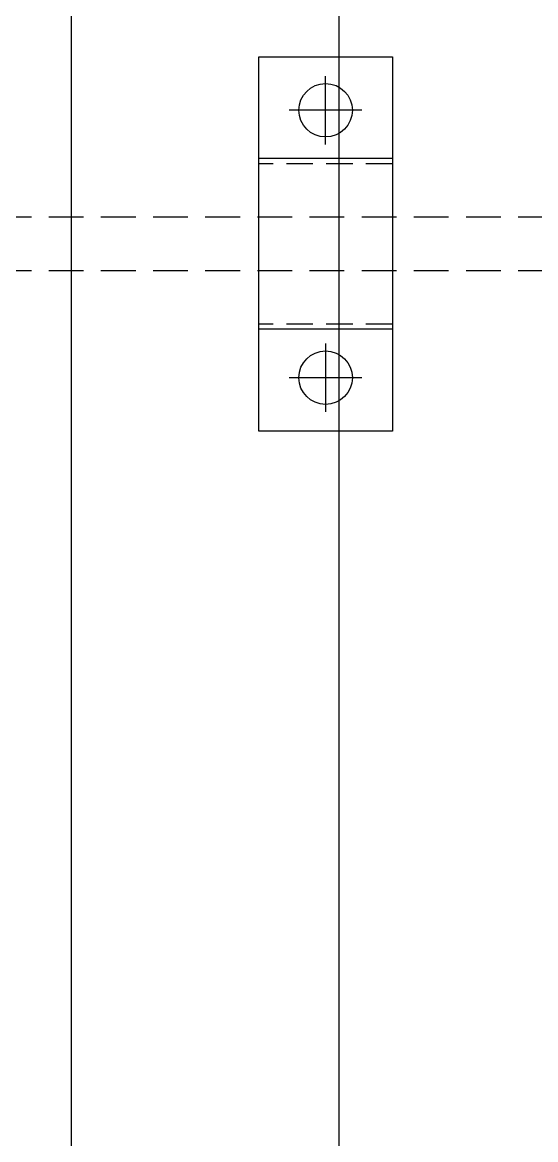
# Model space of a CAD drawing. Header units: millimetres. Extents: x 183355 to 194386, y -190559 to -183233.
# Drawn here: x 186318 to 186414, y -184321.4 to -184112.5 of the extents above; entities that cross this region are included whole.
import ezdxf

# ---------------------------------------------------------------- set-up
doc = ezdxf.new("R2010")
doc.units = ezdxf.units.MM
doc.header["$LTSCALE"] = 13
for name, pattern in [('CENTER', [50.8, 31.75, -6.35, 6.35, -6.35]), ('DASHED', [0.75, 0.5, -0.25]), ('HIDDEN', [9.525, 6.35, -3.175])]:
    doc.linetypes.add(name, pattern=pattern)
for name, color, linetype in [('1', 4, 'Continuous'), ('3', 6, 'HIDDEN'), ('3中心线层', 1, 'CENTER'), ('4虚线层', 6, 'DASHED')]:
    doc.layers.add(name, color=color, linetype=linetype)
doc.layers.add('标注、文本', color=3, linetype='Continuous', lineweight=25)

# ---------------------------------------------------------------- blocks, each defined once
blk = doc.blocks.new('A$C7FBB5A69')
at = {"layer": '1'}
for p, q in [((0, 0), (0, 70)), ((0, 70), (25, 70)), ((25, 70), (25, 0)), ((25, 50.95), (0, 50.95)), ((25, 19.05), (0, 19.05)), ((25, 0), (0, 0))]:
    blk.add_line(p, q, dxfattribs=at)
for centre in [(12.5, 60), (12.5, 10)]:
    blk.add_circle(centre, 5, dxfattribs=at)
at = {"layer": '3', "ltscale": 0.06}
for p, q in [((25, 50), (0, 50)), ((25, 20), (0, 20))]:
    blk.add_line(p, q, dxfattribs=at)
at = {"layer": '3中心线层'}
for p, q in [((12.5, 53.61), (12.5, 66.39)), ((19.3, 60), (5.7, 60)), ((12.5, 16.39), (12.5, 3.61)), ((19.3, 10), (5.7, 10))]:
    blk.add_line(p, q, dxfattribs=at)

msp = doc.modelspace()

# ---------------------------------------------------------------- linework, layer by layer
at = {"layer": '4虚线层'}
for p, q in [((186846.215, -184148.969), (186156.562, -184148.969)), ((186846.215, -184158.969), (186166.562, -184158.969))]:
    msp.add_line(p, q, dxfattribs=at)
at = {"layer": '标注、文本', "color": 2}
msp.add_lwpolyline([(186377.215, -183935.471), (186377.215, -184683.97), (186327.215, -184683.97), (186327.215, -183935.471)], close=True, dxfattribs=at)

# ---------------------------------------------------------------- block references
at = {"layer": '标注、文本'}
msp.add_blockref('A$C7FBB5A69', (186362.215, -184188.969), dxfattribs=at)

doc.saveas('drawing.dxf')
